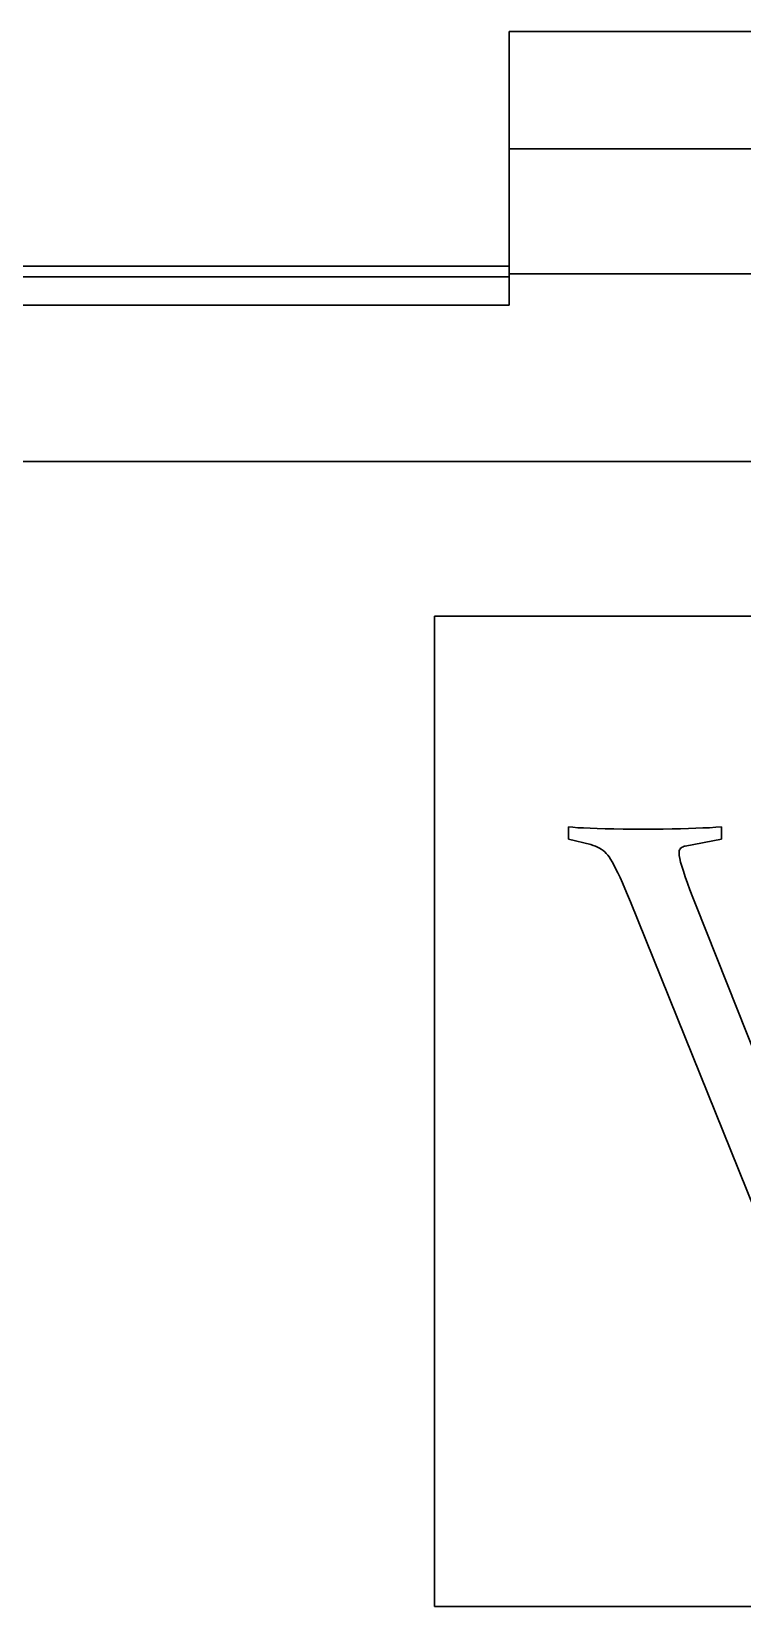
# Model space of a CAD drawing. Header units: millimetres. Extents: x -210 to 210, y -148 to 148.
# Drawn here: x -53.8 to -49.25, y -37.2 to -27.12 of the extents above; entities that cross this region are included whole.
import ezdxf

# ---------------------------------------------------------------- set-up
doc = ezdxf.new("R2010")
doc.units = ezdxf.units.MM
doc.layers.get('0').update_dxf_attribs({"lineweight": 18})

msp = doc.modelspace()

# ---------------------------------------------------------------- linework, layer by layer
at = {"color": 7, "lineweight": 30}
for p, q in [((-50.741, -27.125), (-30.741, -27.125)), ((-55.491, -29.875), (-25.991, -29.875)), ((-51.218, -30.864), (-30.265, -30.864)), ((-30.265, -37.2), (-51.218, -37.2))]:
    msp.add_line(p, q, dxfattribs=at)
at = {"color": 7, "lineweight": 30, "ltscale": 0.01875}
msp.add_line((-50.741, -27.875), (-50.741, -27.125), dxfattribs=at)
at = {"color": 7, "lineweight": 30, "ltscale": 0.02}
msp.add_line((-50.741, -27.875), (-50.741, -28.675), dxfattribs=at)
at = {"color": 7, "lineweight": 30, "ltscale": 0.15713}
msp.add_line((-50.741, -27.875), (-44.456, -27.875), dxfattribs=at)
at = {"color": 7, "lineweight": 30, "ltscale": 0.105341}
msp.add_line((-54.955, -28.694), (-50.742, -28.694), dxfattribs=at)
at = {"color": 7, "lineweight": 30, "ltscale": 0.103619}
msp.add_line((-50.741, -28.625), (-54.886, -28.625), dxfattribs=at)
at = {"color": 7, "lineweight": 30, "ltscale": 0.244785}
msp.add_line((-40.95, -28.675), (-50.741, -28.675), dxfattribs=at)
at = {"color": 7, "lineweight": 30, "ltscale": 0.005}
msp.add_line((-50.741, -28.875), (-50.741, -28.675), dxfattribs=at)
at = {"color": 7, "lineweight": 30, "ltscale": 0.09375}
msp.add_line((-54.491, -28.875), (-50.741, -28.875), dxfattribs=at)
at = {"color": 7, "lineweight": 30, "ltscale": 0.158408}
msp.add_line((-51.218, -37.2), (-51.218, -30.864), dxfattribs=at)
at = {"color": 7, "lineweight": 30, "ltscale": 0.000680397}
msp.add_line((-50.361, -32.213), (-50.334, -32.215), dxfattribs=at)
at = {"color": 7, "lineweight": 30, "ltscale": 0.001977}
for p, q in [((-50.361, -32.292), (-50.361, -32.213)), ((-49.383, -32.213), (-49.383, -32.292))]:
    msp.add_line(p, q, dxfattribs=at)
at = {"color": 7, "lineweight": 30, "ltscale": 0.000798231}
msp.add_line((-50.334, -32.215), (-50.302, -32.218), dxfattribs=at)
at = {"color": 7, "lineweight": 30, "ltscale": 0.000915685}
msp.add_line((-50.302, -32.218), (-50.266, -32.22), dxfattribs=at)
at = {"color": 7, "lineweight": 30, "ltscale": 0.001034}
msp.add_line((-50.266, -32.22), (-50.224, -32.222), dxfattribs=at)
at = {"color": 7, "lineweight": 30, "ltscale": 0.001152}
msp.add_line((-50.224, -32.222), (-50.178, -32.224), dxfattribs=at)
at = {"color": 7, "lineweight": 30, "ltscale": 0.00127}
for p, q in [((-50.178, -32.224), (-50.127, -32.225)), ((-49.646, -32.225), (-49.595, -32.224))]:
    msp.add_line(p, q, dxfattribs=at)
at = {"color": 7, "lineweight": 30, "ltscale": 0.001389}
msp.add_line((-50.127, -32.225), (-50.072, -32.226), dxfattribs=at)
at = {"color": 7, "lineweight": 30, "ltscale": 0.001507}
msp.add_line((-50.072, -32.226), (-50.012, -32.227), dxfattribs=at)
at = {"color": 7, "lineweight": 30, "ltscale": 0.001626}
msp.add_line((-50.012, -32.227), (-49.947, -32.227), dxfattribs=at)
at = {"color": 7, "lineweight": 30, "ltscale": 0.001744}
msp.add_line((-49.947, -32.227), (-49.877, -32.227), dxfattribs=at)
at = {"color": 7, "lineweight": 30, "ltscale": 0.001547}
msp.add_line((-49.877, -32.227), (-49.815, -32.227), dxfattribs=at)
at = {"color": 7, "lineweight": 30, "ltscale": 0.001477}
msp.add_line((-49.815, -32.227), (-49.756, -32.227), dxfattribs=at)
at = {"color": 7, "lineweight": 30, "ltscale": 0.001409}
msp.add_line((-49.756, -32.227), (-49.699, -32.226), dxfattribs=at)
at = {"color": 7, "lineweight": 30, "ltscale": 0.001339}
msp.add_line((-49.699, -32.226), (-49.646, -32.225), dxfattribs=at)
at = {"color": 7, "lineweight": 30, "ltscale": 0.001202}
msp.add_line((-49.595, -32.224), (-49.547, -32.222), dxfattribs=at)
at = {"color": 7, "lineweight": 30, "ltscale": 0.001132}
msp.add_line((-49.547, -32.222), (-49.502, -32.22), dxfattribs=at)
at = {"color": 7, "lineweight": 30, "ltscale": 0.001064}
msp.add_line((-49.502, -32.22), (-49.459, -32.218), dxfattribs=at)
at = {"color": 7, "lineweight": 30, "ltscale": 0.000995339}
msp.add_line((-49.459, -32.218), (-49.42, -32.215), dxfattribs=at)
at = {"color": 7, "lineweight": 30, "ltscale": 0.000926611}
msp.add_line((-49.42, -32.215), (-49.383, -32.213), dxfattribs=at)
at = {"color": 7, "lineweight": 30, "ltscale": 0.003685}
msp.add_line((-50.218, -32.326), (-50.361, -32.292), dxfattribs=at)
at = {"color": 7, "lineweight": 30, "ltscale": 0.000379084}
msp.add_line((-50.203, -32.331), (-50.218, -32.326), dxfattribs=at)
at = {"color": 7, "lineweight": 30, "ltscale": 0.000369461}
msp.add_line((-50.189, -32.336), (-50.203, -32.331), dxfattribs=at)
at = {"color": 7, "lineweight": 30, "ltscale": 0.000362072}
msp.add_line((-50.176, -32.342), (-50.189, -32.336), dxfattribs=at)
at = {"color": 7, "lineweight": 30, "ltscale": 0.000162842}
msp.add_line((-49.629, -32.34), (-49.635, -32.342), dxfattribs=at)
at = {"color": 7, "lineweight": 30, "ltscale": 0.000175347}
msp.add_line((-49.622, -32.337), (-49.629, -32.34), dxfattribs=at)
at = {"color": 7, "lineweight": 30, "ltscale": 0.000191346}
msp.add_line((-49.615, -32.336), (-49.622, -32.337), dxfattribs=at)
at = {"color": 7, "lineweight": 30, "ltscale": 0.005911}
msp.add_line((-49.383, -32.292), (-49.615, -32.336), dxfattribs=at)
at = {"color": 7, "lineweight": 30, "ltscale": 0.000356428}
msp.add_line((-50.164, -32.348), (-50.176, -32.342), dxfattribs=at)
at = {"color": 7, "lineweight": 30, "ltscale": 0.000352439}
msp.add_line((-50.152, -32.356), (-50.164, -32.348), dxfattribs=at)
at = {"color": 7, "lineweight": 30, "ltscale": 0.000350358}
msp.add_line((-50.14, -32.364), (-50.152, -32.356), dxfattribs=at)
at = {"color": 7, "lineweight": 30, "ltscale": 0.000350126}
msp.add_line((-50.13, -32.373), (-50.14, -32.364), dxfattribs=at)
at = {"color": 7, "lineweight": 30, "ltscale": 0.000351613}
msp.add_line((-50.12, -32.383), (-50.13, -32.373), dxfattribs=at)
at = {"color": 7, "lineweight": 30, "ltscale": 0.000355053}
msp.add_line((-50.11, -32.394), (-50.12, -32.383), dxfattribs=at)
at = {"color": 7, "lineweight": 30, "ltscale": 0.000360117}
msp.add_line((-50.102, -32.405), (-50.11, -32.394), dxfattribs=at)
at = {"color": 7, "lineweight": 30, "ltscale": 0.000405436}
msp.add_line((-50.093, -32.419), (-50.102, -32.405), dxfattribs=at)
at = {"color": 7, "lineweight": 30, "ltscale": 0.000490089}
msp.add_line((-50.083, -32.436), (-50.093, -32.419), dxfattribs=at)
at = {"color": 7, "lineweight": 30, "ltscale": 0.00057609}
msp.add_line((-50.072, -32.456), (-50.083, -32.436), dxfattribs=at)
at = {"color": 7, "lineweight": 30, "ltscale": 0.000174221}
msp.add_line((-49.653, -32.366), (-49.654, -32.373), dxfattribs=at)
at = {"color": 7, "lineweight": 30, "ltscale": 0.000189049}
msp.add_line((-49.654, -32.373), (-49.654, -32.381), dxfattribs=at)
at = {"color": 7, "lineweight": 30, "ltscale": 0.000374032}
msp.add_line((-49.654, -32.381), (-49.653, -32.396), dxfattribs=at)
at = {"color": 7, "lineweight": 30, "ltscale": 0.000162259}
msp.add_line((-49.651, -32.36), (-49.653, -32.366), dxfattribs=at)
at = {"color": 7, "lineweight": 30, "ltscale": 0.000483775}
msp.add_line((-49.653, -32.396), (-49.65, -32.415), dxfattribs=at)
at = {"color": 7, "lineweight": 30, "ltscale": 0.000153368}
msp.add_line((-49.648, -32.355), (-49.651, -32.36), dxfattribs=at)
at = {"color": 7, "lineweight": 30, "ltscale": 0.000596268}
msp.add_line((-49.65, -32.415), (-49.645, -32.438), dxfattribs=at)
at = {"color": 7, "lineweight": 30, "ltscale": 0.000149384}
msp.add_line((-49.645, -32.35), (-49.648, -32.355), dxfattribs=at)
at = {"color": 7, "lineweight": 30, "ltscale": 0.000149645}
msp.add_line((-49.64, -32.346), (-49.645, -32.35), dxfattribs=at)
at = {"color": 7, "lineweight": 30, "ltscale": 0.000710235}
msp.add_line((-49.645, -32.438), (-49.637, -32.465), dxfattribs=at)
at = {"color": 7, "lineweight": 30, "ltscale": 0.000154046}
msp.add_line((-49.635, -32.342), (-49.64, -32.346), dxfattribs=at)
at = {"color": 7, "lineweight": 30, "ltscale": 0.000662792}
msp.add_line((-50.06, -32.48), (-50.072, -32.456), dxfattribs=at)
at = {"color": 7, "lineweight": 30, "ltscale": 0.000749329}
msp.add_line((-50.047, -32.507), (-50.06, -32.48), dxfattribs=at)
at = {"color": 7, "lineweight": 30, "ltscale": 0.000836595}
msp.add_line((-50.032, -32.537), (-50.047, -32.507), dxfattribs=at)
at = {"color": 7, "lineweight": 30, "ltscale": 0.000923561}
msp.add_line((-50.017, -32.571), (-50.032, -32.537), dxfattribs=at)
at = {"color": 7, "lineweight": 30, "ltscale": 0.000825291}
msp.add_line((-49.637, -32.465), (-49.627, -32.497), dxfattribs=at)
at = {"color": 7, "lineweight": 30, "ltscale": 0.000940685}
msp.add_line((-49.627, -32.497), (-49.615, -32.532), dxfattribs=at)
at = {"color": 7, "lineweight": 30, "ltscale": 0.001056}
msp.add_line((-49.615, -32.532), (-49.601, -32.572), dxfattribs=at)
at = {"color": 7, "lineweight": 30, "ltscale": 0.001011}
msp.add_line((-50.001, -32.608), (-50.017, -32.571), dxfattribs=at)
at = {"color": 7, "lineweight": 30, "ltscale": 0.001098}
msp.add_line((-49.984, -32.648), (-50.001, -32.608), dxfattribs=at)
at = {"color": 7, "lineweight": 30, "ltscale": 0.001172}
msp.add_line((-49.601, -32.572), (-49.585, -32.616), dxfattribs=at)
at = {"color": 7, "lineweight": 30, "ltscale": 0.001289}
msp.add_line((-49.585, -32.616), (-49.566, -32.664), dxfattribs=at)
at = {"color": 7, "lineweight": 30, "ltscale": 0.001186}
msp.add_line((-49.966, -32.692), (-49.984, -32.648), dxfattribs=at)
at = {"color": 7, "lineweight": 30, "ltscale": 0.073657}
msp.add_line((-48.864, -35.424), (-49.966, -32.692), dxfattribs=at)
at = {"color": 7, "lineweight": 30, "ltscale": 0.001405}
msp.add_line((-49.566, -32.664), (-49.546, -32.717), dxfattribs=at)
at = {"color": 7, "lineweight": 30, "ltscale": 0.060605}
msp.add_line((-49.546, -32.717), (-48.651, -34.97), dxfattribs=at)

doc.saveas('drawing.dxf')
